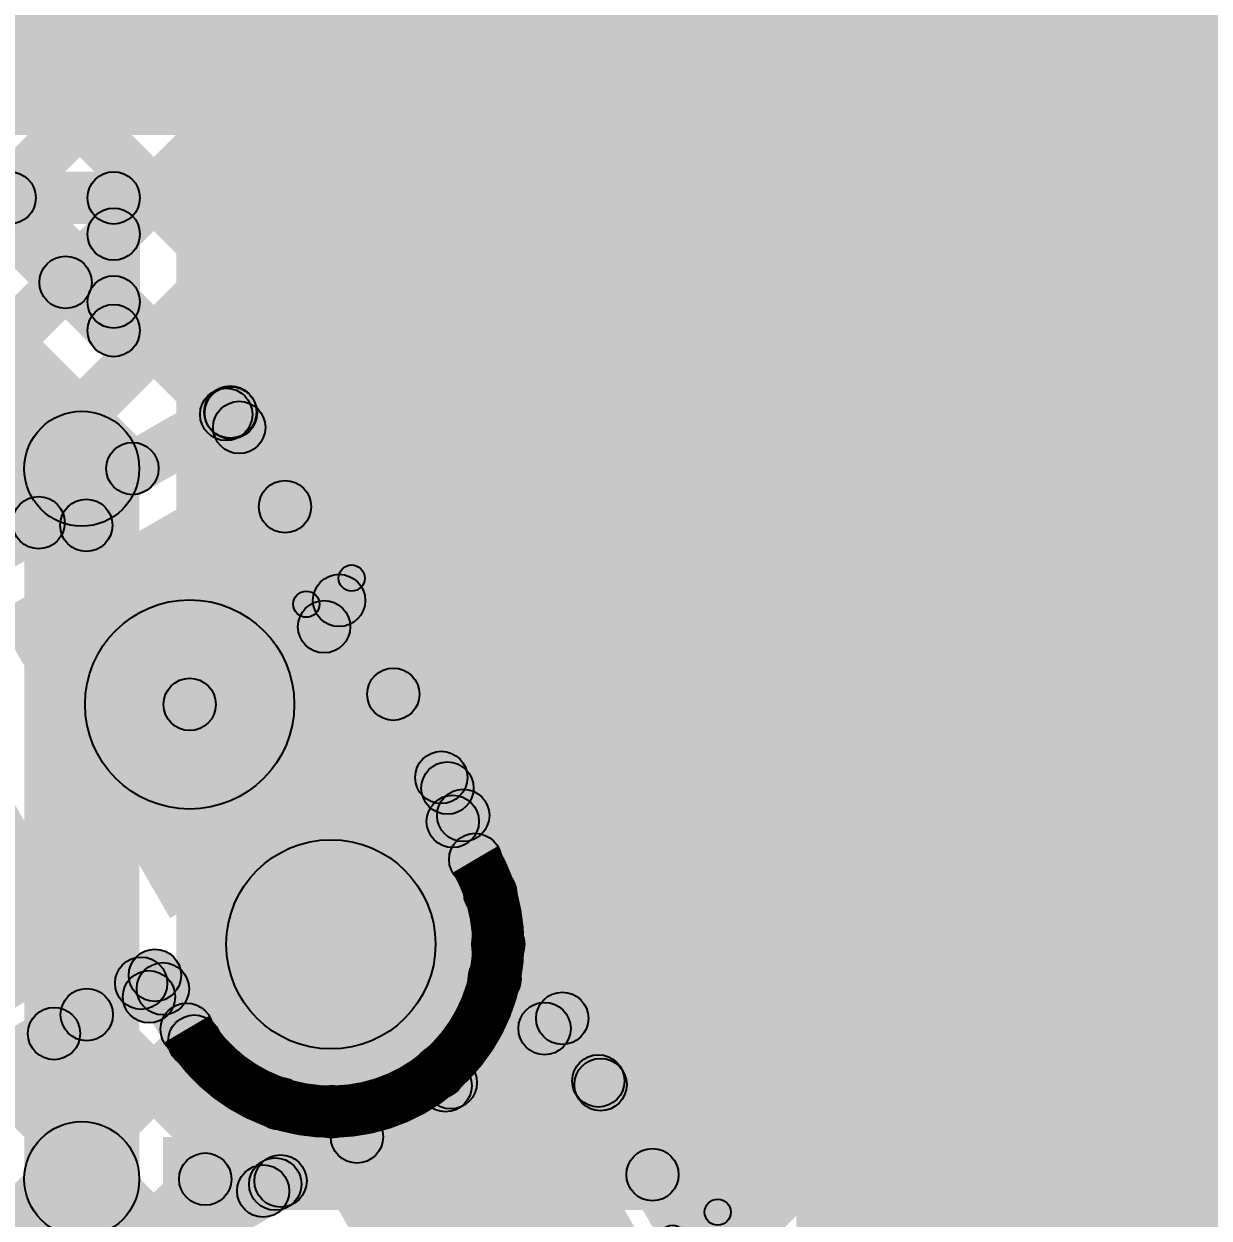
# Model space of a CAD drawing. Header units: millimetres. Extents: x 0.02 to 3.53, y 0 to 2.66.
# Drawn here: x 0.4856 to 0.7122, y 1.5349 to 1.7632 of the extents above; entities that cross this region are included whole.
import ezdxf

# ---------------------------------------------------------------- set-up
doc = ezdxf.new("R2010")
doc.units = ezdxf.units.MM
doc.header["$MEASUREMENT"] = 0
for name, color, linetype in [('BottomLayer', 5, 'Continuous'), ('BottomPaste', 16, 'Continuous'), ('BottomSolder', 6, 'Continuous'), ('TopLayer', 1, 'Continuous'), ('TopOverlay', 2, 'Continuous'), ('TopPaste', 8, 'Continuous'), ('TopSolder', 216, 'Continuous'), ('ViaHoleLayer', 16, 'Continuous')]:
    doc.layers.add(name, color=color, linetype=linetype)

# ---------------------------------------------------------------- blocks, each defined once
blk = doc.blocks.new('WS2812B_M____14')
at = {"layer": 'TopLayer'}
for points in [[(-0.09409, 0.05079), (-0.03504, 0.05079), (-0.03504, 0.01142), (-0.09409, 0.01142)], [(0.03504, 0.05079), (0.09409, 0.05079), (0.09409, 0.01142), (0.03504, 0.01142)], [(-0.09409, -0.01142), (-0.03504, -0.01142), (-0.03504, -0.05079), (-0.09409, -0.05079)], [(0.03504, -0.01142), (0.09409, -0.01142), (0.09409, -0.05079), (0.03504, -0.05079)]]:
    blk.add_hatch(color=1, dxfattribs=at).paths.add_polyline_path(points)
at = {"layer": 'TopOverlay'}
h = blk.add_hatch(color=2, dxfattribs=at)
edge = h.paths.add_edge_path()
edge.add_arc((-0.07, 0.07), 0.0025, 0, 360)
h = blk.add_hatch(color=2, dxfattribs=at)
edge = h.paths.add_edge_path()
edge.add_arc((-0.07, 0.07), 0.0025, 0, 360)
for points in [[(0.07, 0.0725), (0.07, 0.0675), (-0.07, 0.0675), (-0.07, 0.0725)], [(-0.0725, 0.07), (-0.0675, 0.07), (-0.0675, 0.06), (-0.0725, 0.06)], [(0.0675, 0.07), (0.0725, 0.07), (0.0725, 0.06), (0.0675, 0.06)], [(-0.0725, -0.06), (-0.0675, -0.06), (-0.0675, -0.07), (-0.0725, -0.07)], [(0.0675, -0.06), (0.0725, -0.06), (0.0725, -0.07), (0.0675, -0.07)], [(0.07, -0.0675), (0.07, -0.0725), (-0.07, -0.0725), (-0.07, -0.0675)]]:
    blk.add_hatch(color=2, dxfattribs=at).paths.add_polyline_path(points)
h = blk.add_hatch(color=2, dxfattribs=at)
edge = h.paths.add_edge_path()
edge.add_arc((0.07, 0.07), 0.0025, 0, 360)
h = blk.add_hatch(color=2, dxfattribs=at)
edge = h.paths.add_edge_path()
edge.add_arc((0.07, 0.07), 0.0025, 0, 360)
h = blk.add_hatch(color=2, dxfattribs=at)
edge = h.paths.add_edge_path()
edge.add_arc((-0.091, 0.061), 0.0025, 0, 360)
h = blk.add_hatch(color=2, dxfattribs=at)
edge = h.paths.add_edge_path()
edge.add_arc((-0.085, 0.061), 0.0025, 0, 360)
h = blk.add_hatch(color=2, dxfattribs=at)
edge = h.paths.add_edge_path()
edge.add_arc((-0.07, 0.06), 0.0025, 0, 360)
h = blk.add_hatch(color=2, dxfattribs=at)
edge = h.paths.add_edge_path()
edge.add_arc((0.07, 0.06), 0.0025, 0, 360)
h = blk.add_hatch(color=2, dxfattribs=at)
edge = h.paths.add_edge_path()
edge.add_arc((-0.07, -0.06), 0.0025, 0, 360)
h = blk.add_hatch(color=2, dxfattribs=at)
edge = h.paths.add_edge_path()
edge.add_arc((0.07, -0.06), 0.0025, 0, 360)
h = blk.add_hatch(color=2, dxfattribs=at)
edge = h.paths.add_edge_path()
edge.add_arc((-0.07, -0.07), 0.0025, 0, 360)
h = blk.add_hatch(color=2, dxfattribs=at)
edge = h.paths.add_edge_path()
edge.add_arc((-0.07, -0.07), 0.0025, 0, 360)
h = blk.add_hatch(color=2, dxfattribs=at)
edge = h.paths.add_edge_path()
edge.add_arc((0.07, -0.07), 0.0025, 0, 360)
h = blk.add_hatch(color=2, dxfattribs=at)
edge = h.paths.add_edge_path()
edge.add_arc((0.07, -0.07), 0.0025, 0, 360)
at = {"layer": 'TopPaste'}
for points in [[(-0.09409, 0.05079), (-0.03504, 0.05079), (-0.03504, 0.01142), (-0.09409, 0.01142)], [(0.03504, 0.05079), (0.09409, 0.05079), (0.09409, 0.01142), (0.03504, 0.01142)], [(-0.09409, -0.01142), (-0.03504, -0.01142), (-0.03504, -0.05079), (-0.09409, -0.05079)], [(0.03504, -0.01142), (0.09409, -0.01142), (0.09409, -0.05079), (0.03504, -0.05079)]]:
    blk.add_hatch(color=8, dxfattribs=at).paths.add_polyline_path(points)
at = {"layer": 'TopSolder'}
for points in [[(-0.09809, 0.05479), (-0.03104, 0.05479), (-0.03104, 0.00742), (-0.09809, 0.00742)], [(0.03104, 0.05479), (0.09809, 0.05479), (0.09809, 0.00742), (0.03104, 0.00742)], [(-0.09809, -0.00742), (-0.03104, -0.00742), (-0.03104, -0.05479), (-0.09809, -0.05479)], [(0.03104, -0.00742), (0.09809, -0.00742), (0.09809, -0.05479), (0.03104, -0.05479)]]:
    blk.add_hatch(color=216, dxfattribs=at).paths.add_polyline_path(points)
at = {"layer": 'TopOverlay', "const_width": 0.005}
blk.add_lwpolyline([(-0.085, 0.061, 1), (-0.091, 0.061, 1)], format="xyb", close=True, dxfattribs=at)
at = {"layer": 'TopOverlay'}
for centre in [(-0.07, 0.07), (-0.07, 0.07), (0.07, 0.07), (0.07, 0.07), (-0.091, 0.061), (-0.085, 0.061), (-0.07, 0.06), (0.07, 0.06), (-0.07, -0.06), (0.07, -0.06), (-0.07, -0.07), (-0.07, -0.07), (0.07, -0.07), (0.07, -0.07)]:
    blk.add_circle(centre, 0.0025, dxfattribs=at)
blk = doc.blocks.new('CAP_0201_B_28')
at = {"layer": 'BottomLayer'}
for points in [[(-0.01772, 0.00591), (-0.00591, 0.00591), (-0.00591, -0.00591), (-0.01772, -0.00591)], [(0.00591, 0.00591), (0.01772, 0.00591), (0.01772, -0.00591), (0.00591, -0.00591)]]:
    blk.add_hatch(color=5, dxfattribs=at).paths.add_polyline_path(points)
at = {"layer": 'BottomPaste'}
for points in [[(-0.01772, 0.00591), (-0.00591, 0.00591), (-0.00591, -0.00591), (-0.01772, -0.00591)], [(0.00591, 0.00591), (0.01772, 0.00591), (0.01772, -0.00591), (0.00591, -0.00591)]]:
    blk.add_hatch(color=16, dxfattribs=at).paths.add_polyline_path(points)
at = {"layer": 'BottomSolder'}
for points in [[(-0.01988, 0.00807), (-0.00374, 0.00807), (-0.00374, -0.00807), (-0.01988, -0.00807)], [(0.00374, 0.00807), (0.01988, 0.00807), (0.01988, -0.00807), (0.00374, -0.00807)]]:
    blk.add_hatch(color=6, dxfattribs=at).paths.add_polyline_path(points)

msp = doc.modelspace()

# ---------------------------------------------------------------- hatches: boundary and pattern name
at = {"layer": 'BottomLayer'}
for points in [[(0.37222, 1.74192), (0.93757, 1.74192), (0.93757, 1.87932), (0.37222, 1.87932)], [(0.51474, 1.53641), (0.66041, 1.53641), (0.66041, 1.87932), (0.51474, 1.87932)], [(0.63324, 1.11633), (0.77891, 1.11633), (0.77891, 1.7809), (0.63324, 1.7809)], [(0.47384, 1.72639), (0.48091, 1.73346), (0.50628, 1.70809), (0.4992, 1.70102)], [(0.47738, 1.72492), (0.47738, 1.73492), (0.50274, 1.73492), (0.50274, 1.72492)], [(0.47932, 1.72639), (0.48639, 1.73346), (0.50628, 1.71357), (0.4992, 1.7065)], [(0.50774, 1.70456), (0.49774, 1.70456), (0.49774, 1.72992), (0.50774, 1.72992)], [(0.44655, 1.71266), (0.46211, 1.72822), (0.50441, 1.68592), (0.48885, 1.67036)], [(0.49706, 1.71023), (0.48999, 1.71731), (0.4992, 1.72652), (0.50628, 1.71945)], [(0.50763, 1.54231), (0.48563, 1.54231), (0.48563, 1.67814), (0.50763, 1.67814)], [(0.50763, 1.44969), (0.48563, 1.44969), (0.48563, 1.54231), (0.50763, 1.54231)], [(0.52525, 1.52641), (0.51525, 1.52641), (0.51525, 1.54231), (0.52525, 1.54231)]]:
    msp.add_hatch(color=5, dxfattribs=at).paths.add_polyline_path(points)
h = msp.add_hatch(color=5, dxfattribs=at)
edge = h.paths.add_edge_path()
edge.add_arc((0.48285, 1.72992), 0.005, 0, 360)
h = msp.add_hatch(color=5, dxfattribs=at)
edge = h.paths.add_edge_path()
edge.add_arc((0.50274, 1.72992), 0.005, 0, 360)
h = msp.add_hatch(color=5, dxfattribs=at)
edge = h.paths.add_edge_path()
edge.add_arc((0.50274, 1.72992), 0.005, 0, 360)
h = msp.add_hatch(color=5, dxfattribs=at)
edge = h.paths.add_edge_path()
edge.add_arc((0.50274, 1.72298), 0.005, 0, 360)
h = msp.add_hatch(color=5, dxfattribs=at)
edge = h.paths.add_edge_path()
edge.add_arc((0.49353, 1.71377), 0.005, 0, 360)
h = msp.add_hatch(color=5, dxfattribs=at)
edge = h.paths.add_edge_path()
edge.add_arc((0.50274, 1.71003), 0.005, 0, 360)
h = msp.add_hatch(color=5, dxfattribs=at)
edge = h.paths.add_edge_path()
edge.add_arc((0.50274, 1.70456), 0.005, 0, 360)
h = msp.add_hatch(color=5, dxfattribs=at)
edge = h.paths.add_edge_path()
edge.add_arc((0.50274, 1.70456), 0.005, 0, 360)
h = msp.add_hatch(color=5, dxfattribs=at)
edge = h.paths.add_edge_path()
edge.add_arc((0.49663, 1.67814), 0.011, 0, 360)
h = msp.add_hatch(color=5, dxfattribs=at)
edge = h.paths.add_edge_path()
edge.add_arc((0.49663, 1.67814), 0.011, 0, 360)
h = msp.add_hatch(color=5, dxfattribs=at)
edge = h.paths.add_edge_path()
edge.add_arc((0.54427, 1.5872), 0.01181, 0, 360)
h = msp.add_hatch(color=5, dxfattribs=at)
edge = h.paths.add_edge_path()
edge.add_arc((0.49663, 1.54231), 0.011, 0, 360)
h = msp.add_hatch(color=5, dxfattribs=at)
edge = h.paths.add_edge_path()
edge.add_arc((0.49663, 1.54231), 0.011, 0, 360)
h = msp.add_hatch(color=5, dxfattribs=at)
edge = h.paths.add_edge_path()
edge.add_arc((0.52025, 1.54231), 0.005, 0, 360)
at = {"layer": 'TopLayer'}
for points in [[(0.45654, 1.66971), (0.44947, 1.67678), (1.43213, 2.65944), (1.4392, 2.65237)], [(0.4644, 1.64929), (0.45733, 1.65636), (1.46041, 2.65944), (1.46748, 2.65237)], [(0.48141, 1.75114), (0.47433, 1.75822), (1.37556, 2.65944), (1.38263, 2.65237)], [(0.48237, 1.72383), (0.4753, 1.7309), (1.40384, 2.65944), (1.41092, 2.65237)], [(0.52867, 1.68527), (0.5216, 1.69235), (1.4887, 2.65944), (1.49577, 2.65237)], [(0.53903, 1.66734), (0.53195, 1.67441), (1.51698, 2.65944), (1.52405, 2.65237)], [(0.54938, 1.64941), (0.54231, 1.65648), (1.54527, 2.65944), (1.55234, 2.65237)], [(0.55973, 1.63148), (0.55266, 1.63855), (1.57355, 2.65944), (1.58062, 2.65237)], [(0.56974, 1.55663), (0.56266, 1.5637), (1.6584, 2.65944), (1.66547, 2.65237)], [(0.57008, 1.61355), (0.56301, 1.62062), (1.60183, 2.65944), (1.60891, 2.65237)], [(0.57827, 1.59345), (0.5712, 1.60052), (1.63012, 2.65944), (1.63719, 2.65237)], [(0.09646, 2.3638), (0.10354, 2.37087), (0.83613, 1.63828), (0.82906, 1.6312)], [(0.09646, 2.33551), (0.10354, 2.34258), (0.82604, 1.62008), (0.81897, 1.61301)], [(0.09646, 2.30723), (0.10354, 2.3143), (0.81595, 1.60188), (0.80888, 1.59481)], [(0.09646, 2.27894), (0.10354, 2.28601), (0.88781, 1.50174), (0.88074, 1.49467)], [(0.09646, 2.25066), (0.10354, 2.25773), (0.81665, 1.54461), (0.80958, 1.53754)], [(0.59895, 1.55756), (0.59188, 1.56463), (0.98736, 1.96011), (0.99443, 1.95304)], [(0.37519, 1.94365), (0.38226, 1.95072), (0.78349, 1.5495), (0.77641, 1.54242)], [(0.6093, 1.53963), (0.60223, 1.5467), (0.95218, 1.89665), (0.95925, 1.88958)], [(0.40752, 1.88303), (0.41459, 1.8901), (0.7734, 1.5313), (0.76633, 1.52423)], [(0.44427, 1.818), (0.45134, 1.82507), (0.76331, 1.5131), (0.75624, 1.50603)], [(0.61965, 1.52169), (0.61258, 1.52877), (0.90931, 1.82549), (0.91638, 1.81842)], [(0.46373, 1.77026), (0.4708, 1.77733), (0.75322, 1.4949), (0.74615, 1.48783)], [(0.63, 1.50376), (0.62293, 1.51083), (0.88232, 1.77022), (0.88939, 1.76315)], [(0.63294, 1.47841), (0.62587, 1.48548), (0.88497, 1.74459), (0.89204, 1.73752)], [(0.47646, 1.72924), (0.48354, 1.73631), (0.52779, 1.69206), (0.52071, 1.68499)], [(0.6429, 1.46009), (0.63583, 1.46717), (0.89982, 1.73116), (0.9069, 1.72409)], [(0.46837, 1.70904), (0.47545, 1.71611), (0.50985, 1.6817), (0.50278, 1.67463)], [(0.45799, 1.69114), (0.46506, 1.69821), (0.49192, 1.67135), (0.48485, 1.66428)], [(0.46746, 1.64996), (0.46246, 1.65862), (0.52254, 1.69331), (0.52754, 1.68465)], [(0.52071, 1.68499), (0.52779, 1.69206), (0.53028, 1.68956), (0.52321, 1.68249)], [(0.52071, 1.68648), (0.52937, 1.69148), (0.5739, 1.61435), (0.56524, 1.60935)], [(0.52321, 1.68249), (0.53028, 1.68956), (0.74584, 1.47401), (0.73877, 1.46694)], [(0.49317, 1.66481), (0.50183, 1.66981), (0.5216, 1.63557), (0.51294, 1.63057)], [(0.51977, 1.62874), (0.51477, 1.6374), (0.54047, 1.65225), (0.54547, 1.64359)], [(0.50003, 1.62293), (0.5345, 1.64322), (0.5615, 1.59734), (0.52703, 1.57705)], [(0.56185, 1.61557), (0.56892, 1.62264), (0.73668, 1.45488), (0.72961, 1.44781)], [(0.56326, 1.60816), (0.57188, 1.61323), (0.57615, 1.60596), (0.56754, 1.60089)], [(0.51049, 1.57544), (0.50549, 1.5841), (0.50812, 1.58561), (0.51312, 1.57695)], [(0.45922, 1.54584), (0.45422, 1.5545), (0.50549, 1.5841), (0.51049, 1.57544)], [(0.50631, 1.57875), (0.51493, 1.58382), (0.51645, 1.58123), (0.50783, 1.57616)], [(0.51199, 1.57284), (0.50699, 1.5815), (0.50964, 1.58303), (0.51464, 1.57437)], [(0.57205, 1.57708), (0.57912, 1.58415), (0.58865, 1.57462), (0.58158, 1.56755)], [(0.50366, 1.57727), (0.51232, 1.58227), (0.51382, 1.57967), (0.50516, 1.57467)], [(0.50783, 1.57616), (0.51645, 1.58123), (0.521, 1.5735), (0.51238, 1.56843)], [(0.49405, 1.57023), (0.50112, 1.5773), (0.53486, 1.54357), (0.52779, 1.53649)], [(0.53714, 1.53761), (0.53214, 1.54628), (0.58601, 1.57738), (0.59101, 1.56872)], [(0.58418, 1.57055), (0.59284, 1.57555), (0.63437, 1.50362), (0.62571, 1.49862)], [(0.10354, 1.17528), (0.09646, 1.18236), (0.48779, 1.57368), (0.49486, 1.56661)], [(0.10354, 1.147), (0.09646, 1.15407), (0.51462, 1.57223), (0.52169, 1.56516)], [(0.47612, 1.55987), (0.48319, 1.56694), (0.51692, 1.53321), (0.50985, 1.52614)], [(0.56152, 1.55933), (0.56859, 1.5664), (0.57072, 1.56427), (0.56365, 1.5572)], [(0.59229, 1.55685), (0.59936, 1.56392), (0.79213, 1.37115), (0.78506, 1.36408)], [(0.50281, 1.51799), (0.49574, 1.52507), (0.53094, 1.56027), (0.53801, 1.5532)], [(0.5409, 1.55166), (0.54797, 1.55873), (0.55279, 1.55392), (0.54572, 1.54685)], [(0.45819, 1.54952), (0.46526, 1.55659), (0.49899, 1.52286), (0.49192, 1.51579)], [(0.48226, 1.50593), (0.47726, 1.51459), (0.53113, 1.54569), (0.53613, 1.53703)]]:
    msp.add_hatch(color=1, dxfattribs=at).paths.add_polyline_path(points)
h = msp.add_hatch(color=1, dxfattribs=at)
edge = h.paths.add_edge_path()
edge.add_arc((0.52425, 1.68852), 0.005, 0, 360)
h = msp.add_hatch(color=1, dxfattribs=at)
edge = h.paths.add_edge_path()
edge.add_arc((0.52425, 1.68852), 0.005, 0, 360)
h = msp.add_hatch(color=1, dxfattribs=at)
edge = h.paths.add_edge_path()
edge.add_arc((0.52504, 1.68898), 0.005, 0, 360)
h = msp.add_hatch(color=1, dxfattribs=at)
edge = h.paths.add_edge_path()
edge.add_arc((0.52504, 1.68898), 0.005, 0, 360)
h = msp.add_hatch(color=1, dxfattribs=at)
edge = h.paths.add_edge_path()
edge.add_arc((0.52514, 1.68881), 0.005, 0, 360)
h = msp.add_hatch(color=1, dxfattribs=at)
edge = h.paths.add_edge_path()
edge.add_arc((0.52674, 1.68603), 0.005, 0, 360)
h = msp.add_hatch(color=1, dxfattribs=at)
edge = h.paths.add_edge_path()
edge.add_arc((0.52674, 1.68603), 0.005, 0, 360)
h = msp.add_hatch(color=1, dxfattribs=at)
edge = h.paths.add_edge_path()
edge.add_arc((0.50632, 1.67817), 0.005, 0, 360)
h = msp.add_hatch(color=1, dxfattribs=at)
edge = h.paths.add_edge_path()
edge.add_arc((0.53549, 1.67088), 0.005, 0, 360)
h = msp.add_hatch(color=1, dxfattribs=at)
edge = h.paths.add_edge_path()
edge.add_arc((0.48839, 1.66782), 0.005, 0, 360)
h = msp.add_hatch(color=1, dxfattribs=at)
edge = h.paths.add_edge_path()
edge.add_arc((0.4975, 1.66731), 0.005, 0, 360)
h = msp.add_hatch(color=1, dxfattribs=at)
edge = h.paths.add_edge_path()
edge.add_arc((0.54584, 1.65295), 0.005, 0, 360)
h = msp.add_hatch(color=1, dxfattribs=at)
edge = h.paths.add_edge_path()
edge.add_arc((0.51727, 1.63307), 0.02, 0, 360)
h = msp.add_hatch(color=1, dxfattribs=at)
edge = h.paths.add_edge_path()
edge.add_arc((0.54297, 1.64792), 0.005, 0, 360)
h = msp.add_hatch(color=1, dxfattribs=at)
edge = h.paths.add_edge_path()
edge.add_arc((0.5562, 1.63502), 0.005, 0, 360)
h = msp.add_hatch(color=1, dxfattribs=at)
edge = h.paths.add_edge_path()
edge.add_arc((0.51727, 1.63307), 0.005, 0, 360)
h = msp.add_hatch(color=1, dxfattribs=at)
edge = h.paths.add_edge_path()
edge.add_arc((0.51727, 1.63307), 0.005, 0, 360)
h = msp.add_hatch(color=1, dxfattribs=at)
edge = h.paths.add_edge_path()
edge.add_arc((0.56538, 1.61911), 0.005, 0, 360)
h = msp.add_hatch(color=1, dxfattribs=at)
edge = h.paths.add_edge_path()
edge.add_arc((0.56655, 1.61708), 0.005, 0, 360)
h = msp.add_hatch(color=1, dxfattribs=at)
edge = h.paths.add_edge_path()
edge.add_arc((0.56957, 1.61185), 0.005, 0, 360)
h = msp.add_hatch(color=1, dxfattribs=at)
edge = h.paths.add_edge_path()
edge.add_arc((0.56757, 1.6107), 0.005, 0, 360)
h = msp.add_hatch(color=1, dxfattribs=at)
edge = h.paths.add_edge_path()
edge.add_arc((0.57185, 1.60343), 0.005, 0, 360)
h = msp.add_hatch(color=1, dxfattribs=at)
edge = h.paths.add_edge_path()
edge.add_arc((0.57185, 1.60343), 0.005, 0, 360)
h = msp.add_hatch(color=1, dxfattribs=at)
edge = h.paths.add_edge_path()
edge.add_arc((0.54427, 1.5872), 0.02, 0, 360)
h = msp.add_hatch(color=1, dxfattribs=at)
edge = h.paths.add_edge_path()
edge.add_arc((0.57473, 1.59699), 0.005, 0, 360)
h = msp.add_hatch(color=1, dxfattribs=at)
edge = h.paths.add_edge_path()
edge.add_arc((0.54427, 1.5872), 0.01181, 0, 360)
h = msp.add_hatch(color=1, dxfattribs=at)
edge = h.paths.add_edge_path()
edge.add_arc((0.57627, 1.5872), 0.005, 0, 360)
h = msp.add_hatch(color=1, dxfattribs=at)
edge = h.paths.add_edge_path()
edge.add_arc((0.57627, 1.5872), 0.005, 0, 360)
h = msp.add_hatch(color=1, dxfattribs=at)
edge = h.paths.add_edge_path()
edge.add_arc((0.50799, 1.57977), 0.005, 0, 360)
h = msp.add_hatch(color=1, dxfattribs=at)
edge = h.paths.add_edge_path()
edge.add_arc((0.50799, 1.57977), 0.005, 0, 360)
h = msp.add_hatch(color=1, dxfattribs=at)
edge = h.paths.add_edge_path()
edge.add_arc((0.50799, 1.57977), 0.005, 0, 360)
h = msp.add_hatch(color=1, dxfattribs=at)
edge = h.paths.add_edge_path()
edge.add_arc((0.51062, 1.58128), 0.005, 0, 360)
h = msp.add_hatch(color=1, dxfattribs=at)
edge = h.paths.add_edge_path()
edge.add_arc((0.51062, 1.58128), 0.005, 0, 360)
h = msp.add_hatch(color=1, dxfattribs=at)
edge = h.paths.add_edge_path()
edge.add_arc((0.57558, 1.58062), 0.005, 0, 360)
h = msp.add_hatch(color=1, dxfattribs=at)
edge = h.paths.add_edge_path()
edge.add_arc((0.51214, 1.5787), 0.005, 0, 360)
h = msp.add_hatch(color=1, dxfattribs=at)
edge = h.paths.add_edge_path()
edge.add_arc((0.51214, 1.5787), 0.005, 0, 360)
h = msp.add_hatch(color=1, dxfattribs=at)
edge = h.paths.add_edge_path()
edge.add_arc((0.51214, 1.5787), 0.005, 0, 360)
h = msp.add_hatch(color=1, dxfattribs=at)
edge = h.paths.add_edge_path()
edge.add_arc((0.50949, 1.57717), 0.005, 0, 360)
h = msp.add_hatch(color=1, dxfattribs=at)
edge = h.paths.add_edge_path()
edge.add_arc((0.50949, 1.57717), 0.005, 0, 360)
h = msp.add_hatch(color=1, dxfattribs=at)
edge = h.paths.add_edge_path()
edge.add_arc((0.49759, 1.57376), 0.005, 0, 360)
h = msp.add_hatch(color=1, dxfattribs=at)
edge = h.paths.add_edge_path()
edge.add_arc((0.58851, 1.57305), 0.005, 0, 360)
h = msp.add_hatch(color=1, dxfattribs=at)
edge = h.paths.add_edge_path()
edge.add_arc((0.58851, 1.57305), 0.005, 0, 360)
h = msp.add_hatch(color=1, dxfattribs=at)
edge = h.paths.add_edge_path()
edge.add_arc((0.51669, 1.57097), 0.005, 0, 360)
h = msp.add_hatch(color=1, dxfattribs=at)
edge = h.paths.add_edge_path()
edge.add_arc((0.51669, 1.57097), 0.005, 0, 360)
h = msp.add_hatch(color=1, dxfattribs=at)
edge = h.paths.add_edge_path()
edge.add_arc((0.58512, 1.57109), 0.005, 0, 360)
h = msp.add_hatch(color=1, dxfattribs=at)
edge = h.paths.add_edge_path()
edge.add_arc((0.49133, 1.57014), 0.005, 0, 360)
h = msp.add_hatch(color=1, dxfattribs=at)
edge = h.paths.add_edge_path()
edge.add_arc((0.51816, 1.56869), 0.005, 0, 360)
h = msp.add_hatch(color=1, dxfattribs=at)
edge = h.paths.add_edge_path()
edge.add_arc((0.56505, 1.56287), 0.005, 0, 360)
h = msp.add_hatch(color=1, dxfattribs=at)
edge = h.paths.add_edge_path()
edge.add_arc((0.5662, 1.56017), 0.005, 0, 360)
h = msp.add_hatch(color=1, dxfattribs=at)
edge = h.paths.add_edge_path()
edge.add_arc((0.56718, 1.56074), 0.005, 0, 360)
h = msp.add_hatch(color=1, dxfattribs=at)
edge = h.paths.add_edge_path()
edge.add_arc((0.59541, 1.56109), 0.005, 0, 360)
h = msp.add_hatch(color=1, dxfattribs=at)
edge = h.paths.add_edge_path()
edge.add_arc((0.59582, 1.56038), 0.005, 0, 360)
h = msp.add_hatch(color=1, dxfattribs=at)
edge = h.paths.add_edge_path()
edge.add_arc((0.53448, 1.55673), 0.005, 0, 360)
h = msp.add_hatch(color=1, dxfattribs=at)
edge = h.paths.add_edge_path()
edge.add_arc((0.54444, 1.5552), 0.005, 0, 360)
h = msp.add_hatch(color=1, dxfattribs=at)
edge = h.paths.add_edge_path()
edge.add_arc((0.54925, 1.55038), 0.005, 0, 360)
h = msp.add_hatch(color=1, dxfattribs=at)
edge = h.paths.add_edge_path()
edge.add_arc((0.60576, 1.54316), 0.005, 0, 360)
h = msp.add_hatch(color=1, dxfattribs=at)
edge = h.paths.add_edge_path()
edge.add_arc((0.53363, 1.54136), 0.005, 0, 360)
h = msp.add_hatch(color=1, dxfattribs=at)
edge = h.paths.add_edge_path()
edge.add_arc((0.53464, 1.54195), 0.005, 0, 360)
h = msp.add_hatch(color=1, dxfattribs=at)
edge = h.paths.add_edge_path()
edge.add_arc((0.53132, 1.54003), 0.005, 0, 360)
at = {"layer": 'ViaHoleLayer'}
h = msp.add_hatch(color=16, dxfattribs=at)
edge = h.paths.add_edge_path()
edge.add_arc((0.54427, 1.5872), 0.00591, 0, 360)

# ---------------------------------------------------------------- linework, layer by layer
at = {"layer": 'BottomLayer'}
for centre, radius in [((0.48285, 1.72992), 0.005), ((0.50274, 1.72992), 0.005), ((0.50274, 1.72992), 0.005), ((0.50274, 1.72298), 0.005), ((0.49353, 1.71377), 0.005), ((0.50274, 1.71003), 0.005), ((0.50274, 1.70456), 0.005), ((0.50274, 1.70456), 0.005), ((0.49663, 1.67814), 0.011), ((0.49663, 1.67814), 0.011), ((0.49663, 1.54231), 0.011), ((0.49663, 1.54231), 0.011), ((0.52025, 1.54231), 0.005)]:
    msp.add_circle(centre, radius, dxfattribs=at)
at = {"layer": 'TopLayer', "const_width": 0.01}
for points in [[(0.57185, 1.60343, -0.133782), (0.57627, 1.5872)], [(0.57627, 1.5872, -0.764008), (0.51669, 1.57097)]]:
    msp.add_lwpolyline(points, format="xyb", dxfattribs=at)
at = {"layer": 'TopLayer'}
for centre, radius in [((0.52425, 1.68852), 0.005), ((0.52425, 1.68852), 0.005), ((0.52504, 1.68898), 0.005), ((0.52504, 1.68898), 0.005), ((0.52514, 1.68881), 0.005), ((0.52674, 1.68603), 0.005), ((0.52674, 1.68603), 0.005), ((0.50632, 1.67817), 0.005), ((0.53549, 1.67088), 0.005), ((0.48839, 1.66782), 0.005), ((0.4975, 1.66731), 0.005), ((0.54584, 1.65295), 0.005), ((0.51727, 1.63307), 0.02), ((0.54297, 1.64792), 0.005), ((0.5562, 1.63502), 0.005), ((0.51727, 1.63307), 0.005), ((0.51727, 1.63307), 0.005), ((0.56538, 1.61911), 0.005), ((0.56655, 1.61708), 0.005), ((0.56957, 1.61185), 0.005), ((0.56757, 1.6107), 0.005), ((0.57185, 1.60343), 0.005), ((0.57185, 1.60343), 0.005), ((0.54427, 1.5872), 0.02), ((0.57473, 1.59699), 0.005), ((0.57627, 1.5872), 0.005), ((0.57627, 1.5872), 0.005), ((0.50799, 1.57977), 0.005), ((0.50799, 1.57977), 0.005), ((0.50799, 1.57977), 0.005), ((0.51062, 1.58128), 0.005), ((0.51062, 1.58128), 0.005), ((0.57558, 1.58062), 0.005), ((0.51214, 1.5787), 0.005), ((0.51214, 1.5787), 0.005), ((0.51214, 1.5787), 0.005), ((0.50949, 1.57717), 0.005), ((0.50949, 1.57717), 0.005), ((0.49759, 1.57376), 0.005), ((0.58851, 1.57305), 0.005), ((0.58851, 1.57305), 0.005), ((0.51669, 1.57097), 0.005), ((0.51669, 1.57097), 0.005), ((0.58512, 1.57109), 0.005), ((0.49133, 1.57014), 0.005), ((0.51816, 1.56869), 0.005), ((0.56505, 1.56287), 0.005), ((0.5662, 1.56017), 0.005), ((0.56718, 1.56074), 0.005), ((0.59541, 1.56109), 0.005), ((0.59582, 1.56038), 0.005), ((0.53448, 1.55673), 0.005), ((0.54444, 1.5552), 0.005), ((0.54925, 1.55038), 0.005), ((0.60576, 1.54316), 0.005), ((0.53363, 1.54136), 0.005), ((0.53464, 1.54195), 0.005), ((0.53132, 1.54003), 0.005)]:
    msp.add_circle(centre, radius, dxfattribs=at)

# ---------------------------------------------------------------- block references
for name, p, rotation in [('WS2812B_M____14', (0.52261, 1.56161), 120), ('CAP_0201_B_28', (0.50844, 1.54231), 360)]:
    msp.add_blockref(name, p, dxfattribs=dict(rotation=rotation))

# ---------------------------------------------------------------- texts
at = {"layer": 'TopOverlay'}
msp.add_text('$', height=0.06, rotation=30, dxfattribs=at).set_placement((0.61971, 1.54627))

doc.saveas('drawing.dxf')
